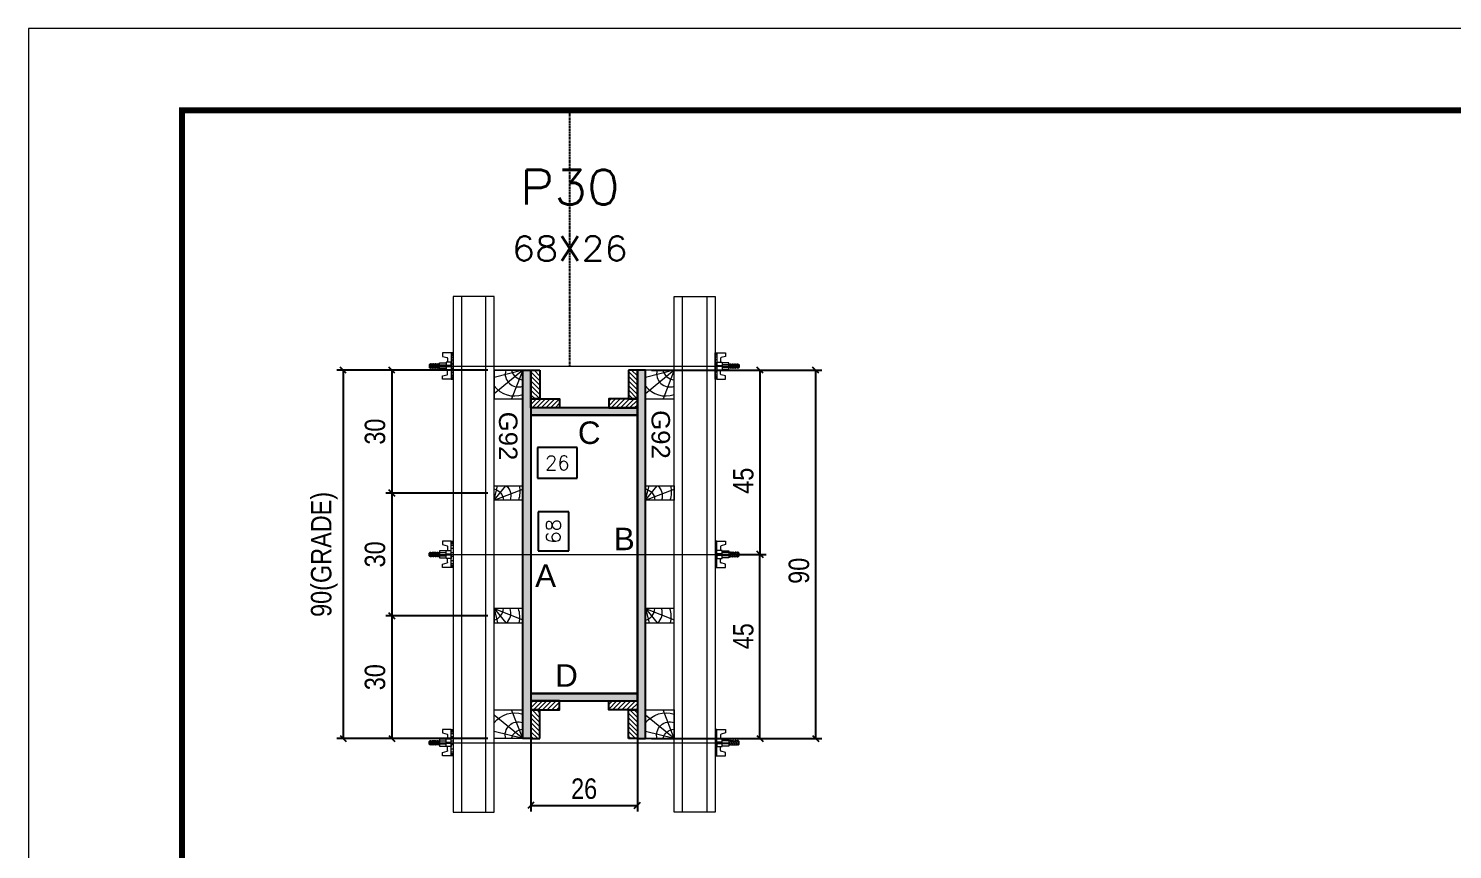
# Model space of a CAD drawing. Extents: x 808 to 7089, y -98 to 17032.
# Drawn here: x 3978 to 4674, y 7443 to 7844 of the extents above; entities that cross this region are included whole.
import ezdxf
from ezdxf.enums import TextEntityAlignment as Align

# ---------------------------------------------------------------- set-up
doc = ezdxf.new("R2010")
doc.units = 0
doc.linetypes.add('DASHED', pattern=[0.75, 0.5, -0.25])
doc.linetypes.add('HIDDEN', pattern=[0.375, 0.25, -0.125])
for name, color, linetype in [('CHAPA', 1, 'Continuous'), ('Cota Seção (2x)', 241, 'Continuous'), ('MEIO_PONT', 93, 'Continuous'), ('Painéis', 200, 'Continuous'), ('SARRAFO', 251, 'Continuous'), ('Texto de Titulo', 7, 'Continuous'), ('Texto Qtd Sarr', 242, 'Continuous'), ('TEXTO_GERAL', 7, 'Continuous')]:
    doc.layers.add(name, color=color, linetype=linetype)
for name, color, linetype, lineweight in [('Folhas', 255, 'Continuous', 9), ('Hachura', 251, 'Continuous', 9), ('Madeira', 126, 'Continuous', 18), ('Perfil Metálico', 224, 'Continuous', 18), ('SARRAFO DE PRESSAO', 251, 'DASHED', 9), ('Texto Seção', 7, 'Continuous', 15)]:
    doc.layers.add(name, color=color, linetype=linetype, lineweight=lineweight)
doc.styles.add('ARIAL', font='arial.ttf')
doc.styles.add('COTA TECNICA 2X', font='techl___.ttf', dxfattribs={"height": 10})
doc.styles.add('ROMANS', font='romans.shx')
doc.styles.add('SANSSERIF', font='sas_____.pfb')
doc.dimstyles.new('SECAO PILAR', dxfattribs={"dimtxt": 10, "dimasz": 3, "dimexe": 3, "dimexo": 3, "dimgap": 3, "dimtad": 1, "dimdec": 1, "dimlfac": 0.5, "dimzin": 12, "dimdsep": 46, "dimtxsty": 'COTA TECNICA 2X', "dimblk1": 'OBLIQUE', "dimblk2": 'OBLIQUE', "dimsah": 1, "dimcen": 0.9, "dimclrd": 256, "dimclre": 256, "dimclrt": 256, "dimadec": 1, "dimazin": 3, "dimtfac": 1, "dimtdec": 1, "dimtmove": 0, "dimatfit": 3, "dimfxl": 1, "dimtolj": 1, "dimtzin": 12, "dimarcsym": 0})
doc.dimstyles.new('SECÇÃO 2', dxfattribs={"dimtxt": 7, "dimasz": 6, "dimexe": 0.18, "dimexo": 2, "dimgap": -4, "dimtad": 3, "dimdec": 1, "dimlfac": 0.5, "dimzin": 12, "dimdsep": 46, "dimtxsty": 'ROMANS', "dimblk": 'ARCHTICK', "dimcen": 0.09, "dimse1": 1, "dimse2": 1, "dimsd1": 1, "dimsd2": 1, "dimclrd": 180, "dimclre": 5, "dimclrt": 1, "dimadec": 0, "dimazin": 3, "dimtfac": 1, "dimtdec": 1, "dimtofl": 0, "dimtmove": 0, "dimatfit": 3, "dimldrblk": 'ARCHTICK', "dimfxl": 1, "dimtolj": 1, "dimtzin": 0, "dimarcsym": 0})

# ---------------------------------------------------------------- blocks, each defined once
blk = doc.blocks.new('9999999999')
at = {"layer": 'Folhas'}
blk.add_lwpolyline([(98138.98, 34190.21), (99623.98, 34190.21), (99623.98, 35240.21), (98138.98, 35240.21)], close=True, dxfattribs=at)
at = {"layer": 'Folhas', "color": 30, "const_width": 3}
blk.add_lwpolyline([(98213.98, 34230.21), (99583.98, 34230.21), (99583.98, 35200.21), (98213.98, 35200.21)], close=True, dxfattribs=at)
blk = doc.blocks.new('titulo1')
at = {"layer": 'Defpoints', "color": 252, "linetype": 'HIDDEN', "ltscale": 2}
blk.add_line((0, 0), (0, 125), dxfattribs=at)
at = {"layer": 'Defpoints', "style": 'ROMANS', "oblique": 15}
blk.add_attdef('FOLHA', text='', height=10, dxfattribs=at).set_placement((0, 15.58), align=Align.MIDDLE_CENTER)
at = {"layer": 'Texto Qtd Sarr', "color": 3, "style": 'ROMANS', "oblique": 15}
for tag, height, p in [('TITULO', 17, (0, 71.45)), ('SEÇÃO', 12, (0, 41.55))]:
    blk.add_attdef(tag, text='', height=height, dxfattribs=at).set_placement(p, align=Align.MIDDLE_CENTER)
blk = doc.blocks.new('*D646')
at = {"layer": 'Cota Seção (2x)', "color": 180, "lineweight": -2, "transparency": 16777216}
for p, q in [((4242.17, 7607.61), (4227.17, 7607.61)), ((4227.17, 7607.61), (4227.17, 7588.61)), ((4242.17, 7588.61), (4242.17, 7607.61)), ((4227.17, 7588.61), (4242.17, 7588.61))]:
    blk.add_line(p, q, dxfattribs=at)
at = {"layer": 'Defpoints', "color": 0, "transparency": 16777216}
for p in [(4223.69, 7654.87), (4223.69, 7518.87), (4246.17, 7518.87)]:
    blk.add_point(p, dxfattribs=at)
at = {"layer": 'Cota Seção (2x)', "color": 1, "transparency": 16777216, "insert": (4234.67, 7598.11), "char_height": 7, "attachment_point": 5, "rotation": 90, "style": 'ROMANS'}
blk.add_mtext('\\A1;68', dxfattribs=at)
blk = doc.blocks.new('_ArchTick')
at = {"color": 0, "linetype": 'ByBlock', "const_width": 0.15}
blk.add_lwpolyline([(-0.5, -0.5), (0.5, 0.5)], dxfattribs=at)
blk = doc.blocks.new('*D647')
at = {"layer": 'Cota Seção (2x)', "color": 180, "lineweight": -2, "transparency": 16777216}
for p, q in [((4246.27, 7639.08), (4226.94, 7639.08)), ((4226.94, 7639.08), (4226.94, 7624.08)), ((4246.27, 7624.08), (4246.27, 7639.08)), ((4226.94, 7624.08), (4246.27, 7624.08))]:
    blk.add_line(p, q, dxfattribs=at)
at = {"layer": 'Defpoints', "color": 0, "transparency": 16777216}
for p in [(4223.69, 7654.87), (4275.69, 7654.87), (4275.69, 7620.08)]:
    blk.add_point(p, dxfattribs=at)
at = {"layer": 'Cota Seção (2x)', "color": 1, "transparency": 16777216, "insert": (4236.61, 7631.58), "char_height": 7, "attachment_point": 5, "style": 'ROMANS'}
blk.add_mtext('\\A1;26', dxfattribs=at)
blk = doc.blocks.new('_Oblique')
at = {"color": 0, "linetype": 'ByBlock', "lineweight": -2}
blk.add_line((-0.5, -0.5), (0.5, 0.5), dxfattribs=at)
blk = doc.blocks.new('*D1727')
at = {"layer": 'Cota Seção (2x)', "lineweight": -2, "transparency": 16777216}
for p, q in [((4223.69, 7512.27), (4223.69, 7461.24)), ((4275.69, 7512.27), (4275.69, 7461.24)), ((4223.69, 7464.24), (4275.69, 7464.24))]:
    blk.add_line(p, q, dxfattribs=at)
at = {"layer": 'Defpoints', "color": 0, "transparency": 16777216}
for p in [(4223.69, 7515.27), (4275.69, 7515.27), (4275.69, 7464.24)]:
    blk.add_point(p, dxfattribs=at)
at = {"layer": 'Cota Seção (2x)', "lineweight": -2, "transparency": 16777216, "xscale": 3, "yscale": 3, "zscale": 3, "rotation": 180}
blk.add_blockref('_Oblique', (4223.69, 7464.24), dxfattribs=at)
at = {"layer": 'Cota Seção (2x)', "lineweight": -2, "transparency": 16777216, "xscale": 3, "yscale": 3, "zscale": 3}
blk.add_blockref('_Oblique', (4275.69, 7464.24), dxfattribs=at)
at = {"layer": 'Cota Seção (2x)', "transparency": 16777216, "insert": (4249.69, 7472.34), "char_height": 10, "attachment_point": 5, "style": 'COTA TECNICA 2X'}
blk.add_mtext('\\A1;26', dxfattribs=at)
blk = doc.blocks.new('*D648')
at = {"layer": 'Cota Seção (2x)', "lineweight": -2, "transparency": 16777216}
for p, q in [((4202.69, 7676.87), (4128.92, 7676.87)), ((4131.92, 7676.87), (4131.92, 7496.87)), ((4202.69, 7496.87), (4128.92, 7496.87))]:
    blk.add_line(p, q, dxfattribs=at)
at = {"layer": 'Defpoints', "color": 0, "transparency": 16777216}
for p in [(4205.69, 7676.87), (4131.92, 7496.87), (4205.69, 7496.87)]:
    blk.add_point(p, dxfattribs=at)
at = {"layer": 'Cota Seção (2x)', "lineweight": -2, "transparency": 16777216, "xscale": 3, "yscale": 3, "zscale": 3}
for p, rotation in [((4131.92, 7676.87), 90), ((4131.92, 7496.87), 270)]:
    blk.add_blockref('_Oblique', p, dxfattribs=dict(at, rotation=rotation))
at = {"layer": 'Cota Seção (2x)', "transparency": 16777216, "insert": (4122.7, 7586.87), "char_height": 10, "attachment_point": 5, "rotation": 90, "style": 'COTA TECNICA 2X'}
blk.add_mtext('\\A1;90(GRADE)', dxfattribs=at)
blk = doc.blocks.new('*D649')
at = {"layer": 'Cota Seção (2x)', "lineweight": -2, "transparency": 16777216}
for p, q in [((4202.69, 7556.87), (4152.76, 7556.87)), ((4155.76, 7556.87), (4155.76, 7496.87)), ((4202.69, 7496.87), (4152.76, 7496.87))]:
    blk.add_line(p, q, dxfattribs=at)
at = {"layer": 'Defpoints', "color": 0, "transparency": 16777216}
for p in [(4205.69, 7556.87), (4155.76, 7496.87), (4205.69, 7496.87)]:
    blk.add_point(p, dxfattribs=at)
at = {"layer": 'Cota Seção (2x)', "lineweight": -2, "transparency": 16777216, "xscale": 3, "yscale": 3, "zscale": 3}
for p, rotation in [((4155.76, 7556.87), 90), ((4155.76, 7496.87), 270)]:
    blk.add_blockref('_Oblique', p, dxfattribs=dict(at, rotation=rotation))
at = {"layer": 'Cota Seção (2x)', "transparency": 16777216, "insert": (4147.54, 7526.87), "char_height": 10, "attachment_point": 5, "rotation": 90, "style": 'COTA TECNICA 2X'}
blk.add_mtext('\\A1;30', dxfattribs=at)
blk = doc.blocks.new('*D650')
at = {"layer": 'Cota Seção (2x)', "lineweight": -2, "transparency": 16777216}
for p, q in [((4202.69, 7676.87), (4152.76, 7676.87)), ((4155.76, 7676.87), (4155.76, 7616.87)), ((4202.69, 7616.87), (4152.76, 7616.87))]:
    blk.add_line(p, q, dxfattribs=at)
at = {"layer": 'Defpoints', "color": 0, "transparency": 16777216}
for p in [(4205.69, 7676.87), (4155.76, 7616.87), (4205.69, 7616.87)]:
    blk.add_point(p, dxfattribs=at)
at = {"layer": 'Cota Seção (2x)', "lineweight": -2, "transparency": 16777216, "xscale": 3, "yscale": 3, "zscale": 3}
for p, rotation in [((4155.76, 7676.87), 90), ((4155.76, 7616.87), 270)]:
    blk.add_blockref('_Oblique', p, dxfattribs=dict(at, rotation=rotation))
at = {"layer": 'Cota Seção (2x)', "transparency": 16777216, "insert": (4147.54, 7646.87), "char_height": 10, "attachment_point": 5, "rotation": 90, "style": 'COTA TECNICA 2X'}
blk.add_mtext('\\A1;30', dxfattribs=at)
blk = doc.blocks.new('*D651')
at = {"layer": 'Cota Seção (2x)', "lineweight": -2, "transparency": 16777216}
for p, q in [((4202.69, 7616.87), (4152.76, 7616.87)), ((4155.76, 7616.87), (4155.76, 7556.87)), ((4202.69, 7556.87), (4152.76, 7556.87))]:
    blk.add_line(p, q, dxfattribs=at)
at = {"layer": 'Defpoints', "color": 0, "transparency": 16777216}
for p in [(4205.69, 7616.87), (4155.76, 7556.87), (4205.69, 7556.87)]:
    blk.add_point(p, dxfattribs=at)
at = {"layer": 'Cota Seção (2x)', "lineweight": -2, "transparency": 16777216, "xscale": 3, "yscale": 3, "zscale": 3}
for p, rotation in [((4155.76, 7616.87), 90), ((4155.76, 7556.87), 270)]:
    blk.add_blockref('_Oblique', p, dxfattribs=dict(at, rotation=rotation))
at = {"layer": 'Cota Seção (2x)', "transparency": 16777216, "insert": (4147.54, 7586.87), "char_height": 10, "attachment_point": 5, "rotation": 90, "style": 'COTA TECNICA 2X'}
blk.add_mtext('\\A1;30', dxfattribs=at)
blk = doc.blocks.new('*D652')
at = {"layer": 'Cota Seção (2x)', "lineweight": -2, "transparency": 16777216}
for p, q in [((4282.69, 7676.87), (4365.83, 7676.87)), ((4362.83, 7676.87), (4362.83, 7496.87)), ((4282.69, 7496.87), (4365.83, 7496.87))]:
    blk.add_line(p, q, dxfattribs=at)
at = {"layer": 'Defpoints', "color": 0, "transparency": 16777216}
for p in [(4279.69, 7676.87), (4279.69, 7496.87), (4362.83, 7496.87)]:
    blk.add_point(p, dxfattribs=at)
at = {"layer": 'Cota Seção (2x)', "lineweight": -2, "transparency": 16777216, "xscale": 3, "yscale": 3, "zscale": 3}
for p, rotation in [((4362.83, 7676.87), 90), ((4362.83, 7496.87), 270)]:
    blk.add_blockref('_Oblique', p, dxfattribs=dict(at, rotation=rotation))
at = {"layer": 'Cota Seção (2x)', "transparency": 16777216, "insert": (4354.7, 7578.87), "char_height": 10, "attachment_point": 5, "rotation": 90, "style": 'COTA TECNICA 2X'}
blk.add_mtext('\\A1;90', dxfattribs=at)
blk = doc.blocks.new('*D653')
at = {"layer": 'Cota Seção (2x)', "lineweight": -2, "transparency": 16777216}
for p, q in [((4316.69, 7676.87), (4338.6, 7676.87)), ((4335.6, 7676.87), (4335.6, 7586.88)), ((4316.69, 7586.88), (4338.6, 7586.88))]:
    blk.add_line(p, q, dxfattribs=at)
at = {"layer": 'Defpoints', "color": 0, "transparency": 16777216}
for p in [(4313.69, 7676.87), (4313.69, 7586.88), (4335.6, 7586.88)]:
    blk.add_point(p, dxfattribs=at)
at = {"layer": 'Cota Seção (2x)', "lineweight": -2, "transparency": 16777216, "xscale": 3, "yscale": 3, "zscale": 3}
for p, rotation in [((4335.6, 7676.87), 90), ((4335.6, 7586.88), 270)]:
    blk.add_blockref('_Oblique', p, dxfattribs=dict(at, rotation=rotation))
at = {"layer": 'Cota Seção (2x)', "transparency": 16777216, "insert": (4327.49, 7622.88), "char_height": 10, "attachment_point": 5, "rotation": 90, "style": 'COTA TECNICA 2X'}
blk.add_mtext('\\A1;45', dxfattribs=at)
blk = doc.blocks.new('*D654')
at = {"layer": 'Cota Seção (2x)', "lineweight": -2, "transparency": 16777216}
for p, q in [((4316.69, 7586.88), (4338.6, 7586.88)), ((4335.6, 7496.87), (4335.6, 7586.88)), ((4316.69, 7496.87), (4338.6, 7496.87))]:
    blk.add_line(p, q, dxfattribs=at)
at = {"layer": 'Defpoints', "color": 0, "transparency": 16777216}
for p in [(4313.69, 7586.88), (4335.6, 7586.88), (4313.69, 7496.87)]:
    blk.add_point(p, dxfattribs=at)
at = {"layer": 'Cota Seção (2x)', "lineweight": -2, "transparency": 16777216, "xscale": 3, "yscale": 3, "zscale": 3}
for p, rotation in [((4335.6, 7586.88), 90), ((4335.6, 7496.87), 270)]:
    blk.add_blockref('_Oblique', p, dxfattribs=dict(at, rotation=rotation))
at = {"layer": 'Cota Seção (2x)', "transparency": 16777216, "insert": (4327.49, 7546.88), "char_height": 10, "attachment_point": 5, "rotation": 90, "style": 'COTA TECNICA 2X'}
blk.add_mtext('\\A1;45', dxfattribs=at)
blk = doc.blocks.new('C')
at = {"layer": 'Hachura', "color": 0}
for p, q in [((0, 3.22), (0, -3.22)), ((0.45, 3.22), (0, 3.22)), ((0.46, 3.16), (0, 3.16)), ((0.46, 3.05), (0, 3.05)), ((0.46, 2.88), (0, 2.88)), ((0, 2.75), (0, -1.16)), ((0.46, 2.65), (0, 2.65)), ((0.46, 2.23), (0, 2.23)), ((0.46, 1.51), (0, 1.51)), ((0.39, 0.49), (0.17, 0.49)), ((0.45, -3.23), (0.45, 3.22)), ((0.45, 3.22), (2.58, 3.22)), ((1.74, 0.97), (0.45, 0.97)), ((1.45, 0.1), (0.45, 0.1)), ((1.35, 1.94), (1.35, 0.96)), ((2.58, 2.39), (1.47, 2.09)), ((1.74, -0.97), (1.74, 0.97)), ((1.74, 0.97), (1.74, 0.84)), ((1.74, 0.97), (1.74, 0.84)), ((1.74, 0.84), (3.35, 0.84)), ((3.35, 0.45), (1.74, 0.45)), ((2.58, 3.22), (2.58, 2.39)), ((3.32, 0.84), (3.32, -0.84)), ((3.35, 0.84), (3.35, -0.84)), ((3.68, 0.45), (3.35, 0.45)), ((3.84, -0.52), (3.35, 0.45)), ((3.35, 0.06), (3.67, -0.57)), ((3.68, 0.45), (4.16, -0.52)), ((3.72, 0.5), (4.25, -0.57)), ((4.37, -0.55), (3.83, 0.53)), ((4.15, 0.45), (3.93, 0.45)), ((4.42, -0.52), (3.93, 0.45)), ((4.15, 0.45), (4.26, 0.45)), ((4.26, 0.45), (4.74, -0.52)), ((4.3, 0.5), (4.83, -0.57)), ((4.95, -0.55), (4.41, 0.53)), ((4.51, 0.45), (4.84, 0.45)), ((5, -0.52), (4.51, 0.45)), ((4.84, 0.45), (5.32, -0.52)), ((4.88, 0.5), (5.41, -0.57)), ((5.53, -0.55), (4.99, 0.53)), ((5.58, -0.52), (5.09, 0.45)), ((5.42, 0.45), (5.09, 0.45)), ((5.58, -0.52), (5.09, 0.45)), ((5.42, 0.45), (5.74, -0.19)), ((5.46, 0.5), (5.74, -0.07)), ((5.74, 0.19), (5.57, 0.53)), ((5.74, 0.32), (5.68, 0.45)), ((5.68, 0.45), (5.74, 0.45)), ((5.74, 0.45), (5.9, 0.29)), ((5.74, 0.45), (5.74, -0.52)), ((5.9, -0.36), (5.9, 0.29)), ((0.45, 0), (0, 0)), ((0.46, -1.52), (0, -1.52)), ((0.46, -2.23), (0, -2.23)), ((0.46, -2.65), (0, -2.65)), ((0.46, -2.88), (0, -2.88)), ((0.46, -3.05), (0, -3.05)), ((0.46, -3.16), (0, -3.16)), ((0, -3.22), (2.57, -3.22)), ((0.08, -0.48), (0.29, -0.48)), ((0.29, -0.48), (0.4, -0.48)), ((0.45, 0), (0.45, -0.97)), ((0.45, -0.16), (1.45, -0.16)), ((0.45, -0.65), (0.45, -0.32)), ((0.45, -3.23), (0.45, -0.65)), ((0.45, -0.97), (1.74, -0.97)), ((1.35, -1.94), (1.35, -0.97)), ((2.58, -2.39), (1.47, -2.1)), ((3.35, -0.32), (1.74, -0.32)), ((3.35, -0.84), (1.74, -0.84)), ((2.58, -3.23), (2.58, -2.39)), ((3.35, -0.07), (3.58, -0.52)), ((3.35, -0.52), (3.58, -0.52)), ((3.84, -0.52), (4.16, -0.52)), ((4.42, -0.52), (4.74, -0.52)), ((4.63, -0.52), (4.74, -0.52)), ((5, -0.52), (5.32, -0.52)), ((5.58, -0.52), (5.74, -0.52)), ((5.74, -0.52), (5.9, -0.36)), ((5.74, -0.52), (5.74, -0.52))]:
    blk.add_line(p, q, dxfattribs=at)
for centre, radius, start, end in [((1.52, 1.94), 0.161, 104.7436, 180), ((1.44, -0.03), 0.129, 272.695, 87.305), ((3.81, 0.39), 0.143, 25.5688, 154.4312), ((4.39, 0.39), 0.143, 25.5688, 154.4312), ((4.97, 0.39), 0.143, 25.5688, 154.4312), ((5.55, 0.39), 0.143, 25.5688, 154.4312), ((0.17, -0.37), 0.174, 221.744, 317.8592), ((1.52, -1.94), 0.161, 180, 255.2564), ((3.71, -0.4), 0.174, 222.1408, 318.256), ((4.29, -0.4), 0.174, 222.1408, 318.256), ((4.87, -0.4), 0.174, 222.1408, 318.256), ((5.45, -0.4), 0.174, 222.1408, 318.256), ((5.61, -0.4), 0.174, 317.8592, 318.256)]:
    blk.add_arc(centre, radius, start, end, dxfattribs=at)
blk = doc.blocks.new('PONTALETE')
at = {"layer": 'Madeira'}
for q in [(2.71, 7), (7, 5.76), (7, 1.74)]:
    blk.add_line((0, 0), q, dxfattribs=at)
blk.add_lwpolyline([(0, 0), (7, 0), (7, 7), (0, 7)], close=True, dxfattribs=at)
for centre, radius, start, end in [((2.04, 0.06), 6.23, 37.2818, 109.0913), ((1.09, 0.9), 3.19, 343.603, 109.9847), ((-0.21, -0.78), 3.09, 14.6322, 86.0383)]:
    blk.add_arc(centre, radius, start, end, dxfattribs=at)
blk = doc.blocks.new('MEIO PONTALETE')
at = {"layer": 'Madeira'}
for q in [(2.71, 7), (3.5, 2.88), (3.5, 0.87)]:
    blk.add_line((0, 0), q, dxfattribs=at)
blk.add_lwpolyline([(0, 0), (3.5, 0), (3.5, 7), (0, 7)], close=True, dxfattribs=at)
for centre, radius, start, end in [((2.04, 0.06), 6.23, 76.4499, 109.0913), ((1.09, 0.9), 3.19, 40.9063, 109.9847), ((-0.21, -0.78), 3.09, 14.6322, 86.0383)]:
    blk.add_arc(centre, radius, start, end, dxfattribs=at)

msp = doc.modelspace()

# ---------------------------------------------------------------- hatches: boundary and pattern name
at = {"layer": 'Hachura'}
h = msp.add_hatch(color=256, dxfattribs=at)
h.dxf.hatch_style = 1
h.paths.add_polyline_path([(4223.69, 7496.87), (4219.69, 7496.87), (4219.69, 7676.87), (4223.69, 7676.87)])
h = msp.add_hatch(color=256, dxfattribs=at)
h.dxf.hatch_style = 1
h.paths.add_polyline_path([(4223.69, 7496.87), (4219.69, 7496.87), (4219.69, 7676.87), (4223.69, 7676.87)])
h = msp.add_hatch(dxfattribs=at)
h.set_pattern_fill('ANSI31', color=256, scale=0.5, angle=90, style=0)
h.set_pattern_definition([(135, (-18667.7154, 16800.8262), (-1.12253202, -1.12253202), [])])
h.paths.add_polyline_path([(4223.69, 7662.87), (4228.09, 7662.87), (4228.09, 7676.87), (4223.69, 7676.87)])
h = msp.add_hatch(dxfattribs=at)
h.set_pattern_fill('ANSI31', color=256, scale=0.5, angle=90, style=0)
h.set_pattern_definition([(135, (-18653.7154, 16800.8262), (-1.12253202, -1.12253202), [])])
h.paths.add_polyline_path([(4275.69, 7662.87), (4271.29, 7662.87), (4271.29, 7676.87), (4275.69, 7676.87)])
h = msp.add_hatch(color=256, dxfattribs=at)
h.dxf.hatch_style = 1
h.paths.add_polyline_path([(4275.69, 7496.87), (4279.69, 7496.87), (4279.69, 7676.87), (4275.69, 7676.87)])
h = msp.add_hatch(color=256, dxfattribs=at)
h.dxf.hatch_style = 1
h.paths.add_polyline_path([(4275.69, 7496.87), (4279.69, 7496.87), (4279.69, 7676.87), (4275.69, 7676.87)])
h = msp.add_hatch(dxfattribs=at)
h.set_pattern_fill('ANSI31', color=256, scale=0.5, style=0)
h.set_pattern_definition([(45, (13726.6446, 30442.6825), (-1.12253202, 1.12253202), [])])
h.paths.add_polyline_path([(4237.69, 7658.47), (4237.69, 7662.87), (4223.69, 7662.87), (4223.69, 7658.47)])
h = msp.add_hatch(dxfattribs=at)
h.set_pattern_fill('ANSI31', color=256, scale=0.5, style=0)
h.set_pattern_definition([(45, (13740.6446, 30442.6825), (-1.12253202, 1.12253202), [])])
h.paths.add_polyline_path([(4261.69, 7658.47), (4261.69, 7662.87), (4275.69, 7662.87), (4275.69, 7658.47)])
h = msp.add_hatch(color=256, dxfattribs=at)
h.dxf.hatch_style = 1
h.paths.add_polyline_path([(4223.69, 7658.47), (4223.69, 7654.87), (4275.69, 7654.87), (4275.69, 7658.47)])
h = msp.add_hatch(color=256, dxfattribs=at)
h.dxf.hatch_style = 1
h.paths.add_polyline_path([(4223.69, 7658.47), (4223.69, 7654.87), (4275.69, 7654.87), (4275.69, 7658.47)])
h = msp.add_hatch(color=256, dxfattribs=at)
h.dxf.hatch_style = 1
h.paths.add_polyline_path([(4223.69, 7518.87), (4223.69, 7515.27), (4275.69, 7515.27), (4275.69, 7518.87)])
h = msp.add_hatch(color=256, dxfattribs=at)
h.dxf.hatch_style = 1
h.paths.add_polyline_path([(4223.69, 7518.87), (4223.69, 7515.27), (4275.69, 7515.27), (4275.69, 7518.87)])
h = msp.add_hatch(dxfattribs=at)
h.set_pattern_fill('ANSI31', color=256, scale=0.5, style=0)
h.set_pattern_definition([(45, (13726.6446, 30406.6825), (-1.12253202, 1.12253202), [])])
h.paths.add_polyline_path([(4237.69, 7515.27), (4237.69, 7510.87), (4223.69, 7510.87), (4223.69, 7515.27)])
h = msp.add_hatch(dxfattribs=at)
h.set_pattern_fill('ANSI31', color=256, scale=0.5, angle=90, style=0)
h.set_pattern_definition([(135, (-18667.7154, 16999.8262), (-1.12253202, -1.12253202), [])])
h.paths.add_polyline_path([(4223.69, 7510.87), (4228.09, 7510.87), (4228.09, 7496.87), (4223.69, 7496.87)])
h = msp.add_hatch(dxfattribs=at)
h.set_pattern_fill('ANSI31', color=256, scale=0.5, style=0)
h.set_pattern_definition([(45, (13740.6446, 30406.6825), (-1.12253202, 1.12253202), [])])
h.paths.add_polyline_path([(4261.69, 7515.27), (4261.69, 7510.87), (4275.69, 7510.87), (4275.69, 7515.27)])
h = msp.add_hatch(dxfattribs=at)
h.set_pattern_fill('ANSI31', color=256, scale=0.5, angle=90, style=0)
h.set_pattern_definition([(135, (-18653.7154, 16999.8262), (-1.12253202, -1.12253202), [])])
h.paths.add_polyline_path([(4275.69, 7510.87), (4271.29, 7510.87), (4271.29, 7496.87), (4275.69, 7496.87)])

# ---------------------------------------------------------------- linework, layer by layer
at = {"layer": 'CHAPA'}
for points in [[(4223.69, 7496.87), (4219.69, 7496.87), (4219.69, 7676.87), (4223.69, 7676.87)], [(4223.69, 7496.87), (4219.69, 7496.87), (4219.69, 7676.87), (4223.69, 7676.87)], [(4275.69, 7496.87), (4279.69, 7496.87), (4279.69, 7676.87), (4275.69, 7676.87)], [(4275.69, 7496.87), (4279.69, 7496.87), (4279.69, 7676.87), (4275.69, 7676.87)], [(4223.69, 7658.47), (4223.69, 7654.87), (4275.69, 7654.87), (4275.69, 7658.47)], [(4223.69, 7658.47), (4223.69, 7654.87), (4275.69, 7654.87), (4275.69, 7658.47)], [(4223.69, 7518.87), (4223.69, 7515.27), (4275.69, 7515.27), (4275.69, 7518.87)], [(4223.69, 7518.87), (4223.69, 7515.27), (4275.69, 7515.27), (4275.69, 7518.87)]]:
    msp.add_lwpolyline(points, close=True, dxfattribs=at)
at = {"layer": 'Hachura'}
for p, q in [((4174.89, 7678.87), (4320.69, 7678.88)), ((4174.89, 7586.88), (4320.69, 7586.87)), ((4174.89, 7494.87), (4320.69, 7494.87))]:
    msp.add_line(p, q, dxfattribs=at)
at = {"layer": 'Madeira'}
for points in [[(4219.69, 7496.87), (4205.69, 7496.87), (4205.69, 7676.87), (4219.69, 7676.87)], [(4279.69, 7496.87), (4293.69, 7496.87), (4293.69, 7676.87), (4279.69, 7676.87)]]:
    msp.add_lwpolyline(points, close=True, dxfattribs=at)
at = {"layer": 'Painéis'}
msp.add_lwpolyline([(4275.69, 7654.87), (4223.69, 7654.87), (4223.69, 7518.87), (4275.69, 7518.87)], close=True, dxfattribs=at)
at = {"layer": 'Perfil Metálico'}
for points in [[(4185.69, 7460.87), (4205.69, 7460.87), (4205.69, 7712.87), (4185.69, 7712.87)], [(4201.69, 7712.87), (4189.69, 7712.87), (4189.69, 7460.87), (4201.69, 7460.87)], [(4313.69, 7460.87), (4293.69, 7460.87), (4293.69, 7712.87), (4313.69, 7712.87)], [(4297.69, 7712.87), (4309.69, 7712.87), (4309.69, 7460.87), (4297.69, 7460.87)]]:
    msp.add_lwpolyline(points, close=True, dxfattribs=at)
at = {"layer": 'SARRAFO'}
for points in [[(4228.09, 7676.87), (4228.09, 7662.87), (4223.69, 7662.87), (4223.69, 7676.87)], [(4271.29, 7676.87), (4271.29, 7662.87), (4275.69, 7662.87), (4275.69, 7676.87)], [(4223.69, 7662.87), (4237.69, 7662.87), (4237.69, 7658.47), (4223.69, 7658.47)], [(4275.69, 7662.87), (4261.69, 7662.87), (4261.69, 7658.47), (4275.69, 7658.47)], [(4223.69, 7510.87), (4237.69, 7510.87), (4237.69, 7515.27), (4223.69, 7515.27)], [(4228.09, 7496.87), (4228.09, 7510.87), (4223.69, 7510.87), (4223.69, 7496.87)], [(4275.69, 7510.87), (4261.69, 7510.87), (4261.69, 7515.27), (4275.69, 7515.27)], [(4271.29, 7496.87), (4271.29, 7510.87), (4275.69, 7510.87), (4275.69, 7496.87)]]:
    msp.add_lwpolyline(points, close=True, dxfattribs=at)

# ---------------------------------------------------------------- block references
at = {"layer": 'Hachura', "linetype": 'Continuous', "yscale": 2, "zscale": 2}
for p, xscale, rotation in [((4185.69, 7678.87), 2, 179.9999999999999), ((4313.69, 7678.87), -2, 180)]:
    msp.add_blockref('C', p, dxfattribs=dict(at, xscale=xscale, rotation=rotation))
for p, xscale in [((4185.69, 7586.88), -2), ((4313.69, 7586.88), 2), ((4185.69, 7494.87), -2), ((4313.69, 7494.87), 2)]:
    msp.add_blockref('C', p, dxfattribs=dict(at, xscale=xscale))
at = {"layer": 'MEIO_PONT'}
for name, p, xscale, yscale, zscale, rotation in [('PONTALETE', (4219.69, 7676.87), 2, 2, 2, 179.9999999999999), ('PONTALETE', (4293.69, 7676.87), 2, 2, 2, 179.9999999999999), ('MEIO PONTALETE', (4205.69, 7613.37), -1.999999997962732, 1.999999997962732, 1.999999997962732, 270), ('MEIO PONTALETE', (4279.69, 7613.37), -1.999999997962732, 1.999999997962732, 1.999999997962732, 270), ('MEIO PONTALETE', (4205.69, 7560.37), 1.999999997962732, 1.999999997962732, 1.999999997962732, 270), ('MEIO PONTALETE', (4279.69, 7560.37), 1.999999997962732, 1.999999997962732, 1.999999997962732, 270)]:
    msp.add_blockref(name, p, dxfattribs=dict(at, xscale=xscale, yscale=yscale, zscale=zscale, rotation=rotation))
at = {"layer": 'MEIO_PONT', "xscale": -2, "yscale": 2, "zscale": 2}
for p in [(4219.69, 7496.87), (4293.69, 7496.87)]:
    msp.add_blockref('PONTALETE', p, dxfattribs=at)
at = {"layer": 'SARRAFO DE PRESSAO', "color": 6, "linetype": 'ByBlock'}
msp.add_blockref('9999999999', (-94160.81, -27396.33), dxfattribs=at)
at = {"layer": 'Texto Seção'}
ref = msp.add_blockref('titulo1', (4242.69, 7678.88), dxfattribs=at)
ref.add_attrib('TITULO', 'P30', dxfattribs={"layer": 'Texto de Titulo', "color": 7, "height": 17, "style": 'ROMANS', "width": 1.1}).set_placement((4242.69, 7766.38), align=Align.MIDDLE_CENTER)
ref.add_attrib('SEÇÃO', '68X26', dxfattribs={"layer": 'Texto de Titulo', "color": 7, "height": 12, "style": 'ROMANS', "width": 1.1}).set_placement((4242.69, 7736.38), align=Align.MIDDLE_CENTER)

# ---------------------------------------------------------------- texts
at = {"layer": 'TEXTO_GERAL', "color": 0, "linetype": 'Continuous', "style": 'SANSSERIF'}
for p in [(4212.59, 7656.6), (4287.14, 7657.36)]:
    msp.add_text('G92', height=9, rotation=270, dxfattribs=at).set_placement(p, align=Align.MIDDLE_LEFT)
at = {"layer": 'TEXTO_GERAL', "style": 'ARIAL'}
for s, p in [('C', (4252.19, 7646.35)), ('B', (4269.3, 7594.43)), ('A', (4230.87, 7576.46)), ('D', (4241.07, 7527.7))]:
    msp.add_text(s, height=11, dxfattribs=at).set_placement(p, align=Align.MIDDLE_CENTER)

# ---------------------------------------------------------------- dimensions: what is measured, and where the dimension line sits
at = {"layer": 'Cota Seção (2x)', "color": 241}
dim = msp.add_linear_dim(base=(4131.92, 7496.87), p1=(4205.69, 7676.87), p2=(4205.69, 7496.87), angle=270, text='<>(GRADE)', dimstyle='SECAO PILAR', dxfattribs=at)
dim.commit()
dim.dimension.update_dxf_attribs({"geometry": '*D648', "text_midpoint": (4122.7, 7586.87)})
for base, p1, p2, picture, middle in [((4155.76, 7616.87), (4205.69, 7676.87), (4205.69, 7616.87), '*D650', (4147.54, 7646.87)), ((4155.76, 7556.87), (4205.69, 7616.87), (4205.69, 7556.87), '*D651', (4147.54, 7586.87)), ((4155.76, 7496.87), (4205.69, 7556.87), (4205.69, 7496.87), '*D649', (4147.54, 7526.87))]:
    dim = msp.add_linear_dim(base=base, p1=p1, p2=p2, angle=270, dimstyle='SECAO PILAR', dxfattribs=at)
    dim.commit()
    dim.dimension.update_dxf_attribs({"geometry": picture, "text_midpoint": middle})
for base, p1, p2, angle, dimstyle, picture, middle in [((4362.83, 7496.87), (4279.69, 7676.87), (4279.69, 7496.87), 270, 'SECAO PILAR', '*D652', (4362.83, 7578.87)), ((4335.6, 7586.88), (4313.69, 7676.87), (4313.69, 7586.88), 270, 'SECAO PILAR', '*D653', (4335.6, 7622.88)), ((4246.17, 7518.87), (4223.69, 7654.87), (4223.69, 7518.87), 270, 'SECÇÃO 2', '*D646', (4246.17, 7598.11)), ((4335.6, 7586.88), (4313.69, 7496.87), (4313.69, 7586.88), 90, 'SECAO PILAR', '*D654', (4335.6, 7546.88))]:
    dim = msp.add_linear_dim(base=base, p1=p1, p2=p2, angle=angle, dimstyle=dimstyle, dxfattribs=at)
    dim.commit()
    dim.dimension.update_dxf_attribs({"geometry": picture, "text_midpoint": middle, "dimtype": 160})
dim = msp.add_linear_dim(base=(4275.69, 7620.08), p1=(4223.69, 7654.87), p2=(4275.69, 7654.87), dimstyle='SECÇÃO 2', dxfattribs=at)
dim.commit()
dim.dimension.update_dxf_attribs({"geometry": '*D647', "text_midpoint": (4236.61, 7620.08), "dimtype": 160})
dim = msp.add_linear_dim(base=(4275.69, 7464.24), p1=(4223.69, 7515.27), p2=(4275.69, 7515.27), dimstyle='SECAO PILAR', dxfattribs=at)
dim.commit()
dim.dimension.update_dxf_attribs({"geometry": '*D1727', "text_midpoint": (4249.69, 7472.34)})

doc.saveas('drawing.dxf')
